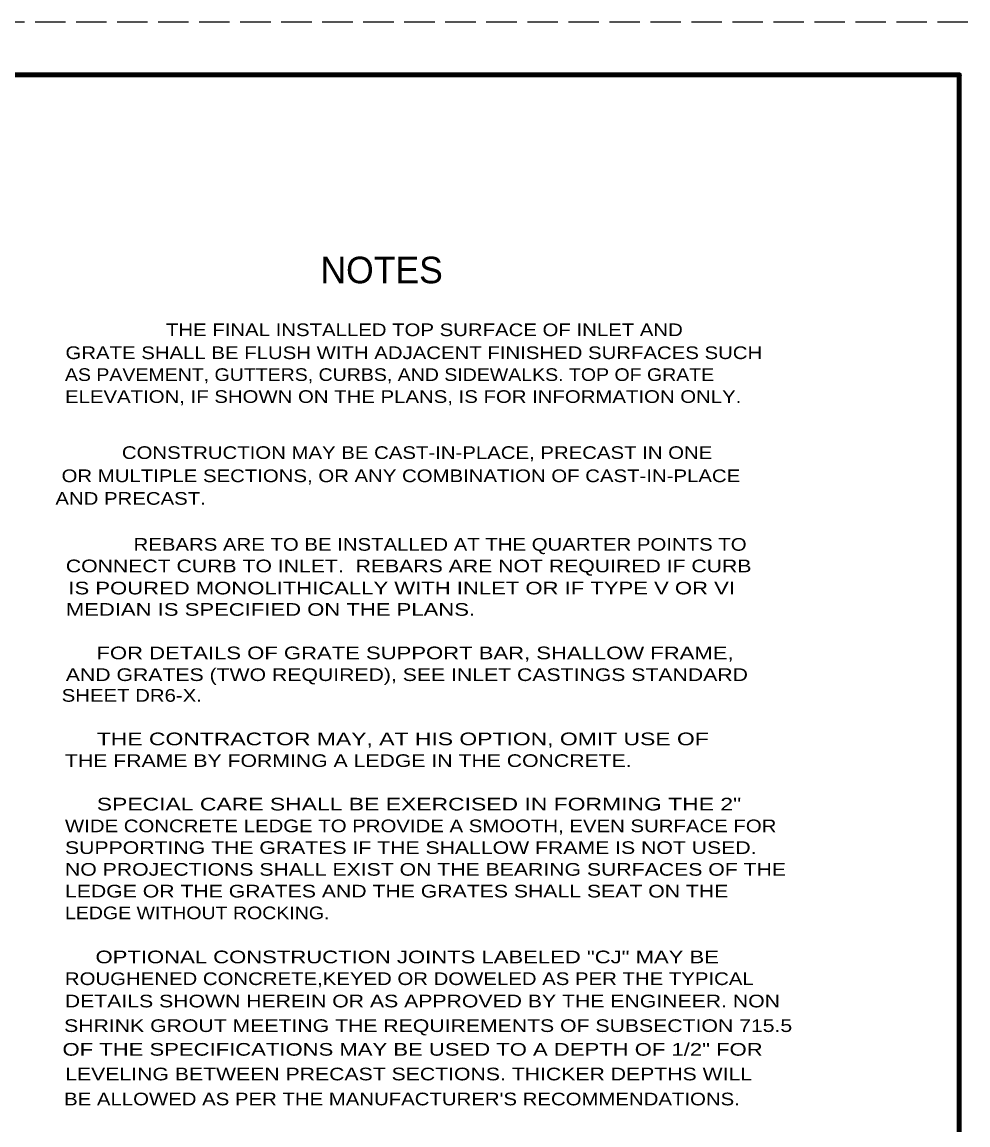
# Model space of a CAD drawing. Extents: x 80.5 to 115.8, y -48.2 to -26.2.
# Drawn here: x 106.7 to 115.65, y -36.66 to -26.23 of the extents above; entities that cross this region are included whole.
import ezdxf

# ---------------------------------------------------------------- set-up
doc = ezdxf.new("R2010")
doc.units = 0
doc.header["$LTSCALE"] = 0.048
doc.header["$PDMODE"] = 32
doc.header["$PDSIZE"] = 0.024
doc.linetypes.add('LONG_DASHED', pattern=[7.5, 6, -1.5])
doc.layers.add('1', color=7, linetype='Continuous', lineweight=53)
doc.layers.add('3', color=7, linetype='Continuous', lineweight=13)

msp = doc.modelspace()

# ---------------------------------------------------------------- linework, layer by layer
at = {"layer": '1', "linetype": 'LONG_DASHED', "lineweight": 25}
msp.add_line((115.65058, -26.22533), (80.45058, -26.22533), dxfattribs=at)
at = {"layer": '1', "lineweight": 158}
msp.add_line((115.56725, -26.72533), (83.06725, -26.72533), dxfattribs=at)
msp.add_lwpolyline([(115.56725, -26.72533), (115.56725, -47.72533), (83.06725, -47.72533)], dxfattribs=at)
at = {"layer": '1'}
msp.add_point((115.56725, -26.72533), dxfattribs=at)

# ---------------------------------------------------------------- texts
for s, width, p in [('CONSTRUCTION MAY BE CAST-IN-PLACE, PRECAST IN ONE', 1.2, (107.64717, -30.35833)), ('OR MULTIPLE SECTIONS, OR ANY COMBINATION OF CAST-IN-PLACE ', 1.2, (107.07658, -30.57767)), (' AND PRECAST.', 1.2, (106.9645, -30.79183)), ('OF THE SPECIFICATIONS MAY BE USED TO A DEPTH OF 1/2" FOR', 1.3, (107.0855, -36.00342)), ('LEVELING BETWEEN PRECAST SECTIONS. THICKER DEPTHS WILL', 1.25, (107.11075, -36.23667)), ("BE ALLOWED AS PER THE MANUFACTURER'S RECOMMENDATIONS.", 1.2, (107.10058, -36.47317))]:
    msp.add_text(s, height=0.12, dxfattribs=dict(at, width=width)).set_placement(p)
at = {"layer": '3'}
msp.add_text('NOTES', height=0.2513, dxfattribs=at).set_placement((109.52542, -28.69633))
for s, width, p in [('THE FINAL INSTALLED TOP SURFACE OF INLET AND', 1.2, (108.06367, -29.1965)), ('GRATE SHALL BE FLUSH WITH ADJACENT FINISHED SURFACES SUCH', 1.2, (107.11358, -29.4135)), ('AS PAVEMENT, GUTTERS, CURBS, AND SIDEWALKS. TOP OF GRATE ', 1.15, (107.10833, -29.62058)), ('ELEVATION, IF SHOWN ON THE PLANS, IS FOR INFORMATION ONLY.', 1.2, (107.109, -29.82833)), ('REBARS ARE TO BE INSTALLED AT THE QUARTER POINTS TO', 1.2, (107.75758, -31.22658)), ('CONNECT CURB TO INLET.  REBARS ARE NOT REQUIRED IF CURB', 1.25, (107.11658, -31.43033)), ('IS POURED MONOLITHICALLY WITH INLET OR IF TYPE V OR VI', 1.3, (107.14092, -31.63967)), ('MEDIAN IS SPECIFIED ON THE PLANS.', 1.3, (107.11658, -31.84192)), ('     FOR DETAILS OF GRATE SUPPORT BAR, SHALLOW FRAME,', 1.3, (107.11658, -32.25333)), ('AND GRATES (TWO REQUIRED), SEE INLET CASTINGS STANDARD ', 1.25, (107.11658, -32.459)), ('SHEET DR6-X.', 1.2, (107.07742, -32.65508)), ('     THE CONTRACTOR MAY, AT HIS OPTION, OMIT USE OF', 1.35, (107.10875, -33.06658)), ('THE FRAME BY FORMING A LEDGE IN THE CONCRETE.', 1.25, (107.10875, -33.27217)), ('     SPECIAL CARE SHALL BE EXERCISED IN FORMING THE 2"', 1.35, (107.10875, -33.68367)), ('WIDE CONCRETE LEDGE TO PROVIDE A SMOOTH, EVEN SURFACE FOR', 1.2, (107.10875, -33.88942)), ('SUPPORTING THE GRATES IF THE SHALLOW FRAME IS NOT USED.', 1.25, (107.10875, -34.09517)), ('NO PROJECTIONS SHALL EXIST ON THE BEARING SURFACES OF THE', 1.25, (107.10875, -34.30092)), ('LEDGE OR THE GRATES AND THE GRATES SHALL SEAT ON THE', 1.25, (107.10875, -34.50658)), ('LEDGE WITHOUT ROCKING.', 1.15, (107.10875, -34.71225)), ('     OPTIONAL CONSTRUCTION JOINTS LABELED "CJ" MAY BE', 1.3, (107.108, -35.12925)), ('ROUGHENED CONCRETE,KEYED OR DOWELED AS PER THE TYPICAL', 1.2, (107.108, -35.335)), ('DETAILS SHOWN HEREIN OR AS APPROVED BY THE ENGINEER. NON ', 1.25, (107.10717, -35.54625)), ('SHRINK GROUT MEETING THE REQUIREMENTS OF SUBSECTION 715.5 ', 1.25, (107.10042, -35.77925))]:
    msp.add_text(s, height=0.12, dxfattribs=dict(at, width=width)).set_placement(p)

doc.saveas('drawing.dxf')
